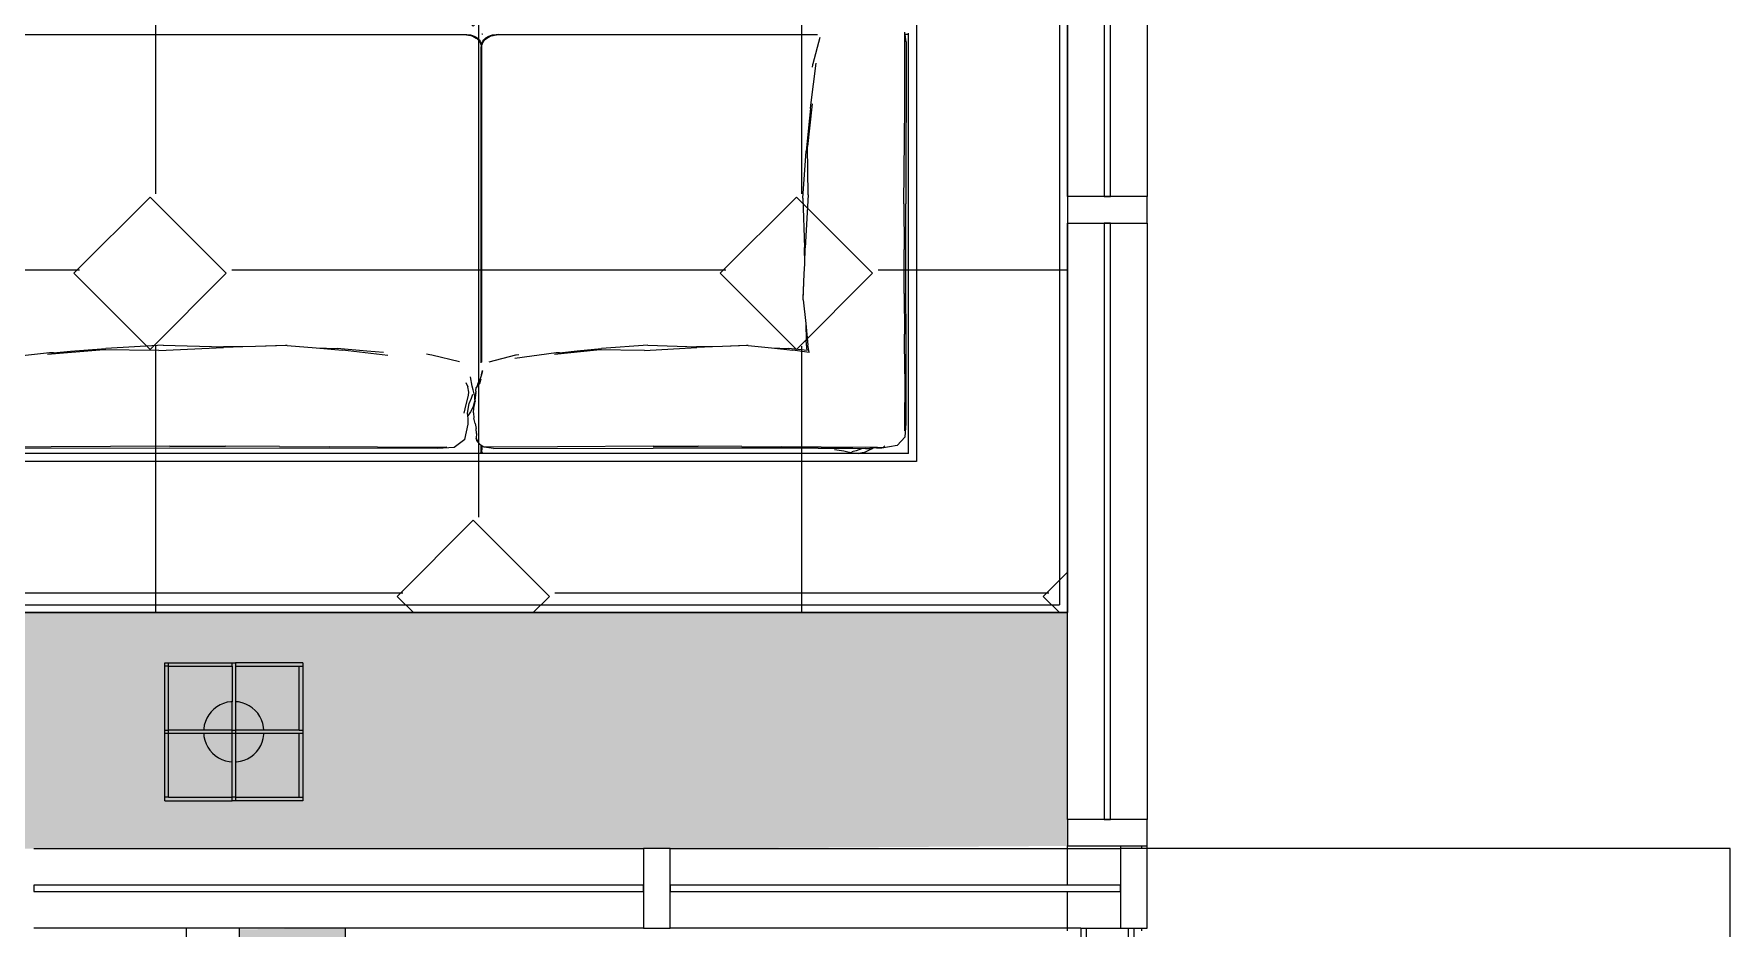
# Model space of a CAD drawing. Header units: millimetres. Extents: x -4865574 to 353735, y -2734656 to 279194.
# Drawn here: x -4824604 to -4821404, y -2673727 to -2672040 of the extents above; entities that cross this region are included whole.
import ezdxf

# ---------------------------------------------------------------- set-up
doc = ezdxf.new("R2010")
doc.units = ezdxf.units.MM
doc.layers.add('+AT9-Hardscape', color=1, linetype='Continuous')
doc.layers.add('+AT9-Hatch', color=8, linetype='Continuous')
for name, color, linetype, lineweight in [('CURTAIN-MULLION', 8, 'Continuous', 9), ('CURTAIN-MULLION-CUT', 6, 'Continuous', 9), ('CURTAINPANEL', 8, 'Continuous', 9), ('CURTAINPANEL-CUT', 6, 'Continuous', 9), ('FLOOR', 6, 'Continuous', 9), ('HRAIL', 8, 'Continuous', 9), ('HRAIL-POST', 8, 'Continuous', 9)]:
    doc.layers.add(name, color=color, linetype=linetype, lineweight=lineweight)

# ---------------------------------------------------------------- blocks, each defined once
blk = doc.blocks.new('Railing - Railing-5597931-LEVEL 61 _BMU ACCESS_')
at = {"layer": 'HRAIL'}
for p, q in [((-4822628.6, -2673727.1), (-4822618.6, -2673727.1)), ((-4822628.6, -2673727.1), (-4822628.6, -2687952.1)), ((-4822618.6, -2673727.1), (-4822553.6, -2673727.1)), ((-4822618.6, -2673727.1), (-4822618.6, -2687962.1)), ((-4822538.6, -2688042.1), (-4822538.6, -2673727.1)), ((-4822528.6, -2673727.1), (-4822528.6, -2688052.1))]:
    blk.add_line(p, q, dxfattribs=at)
blk = doc.blocks.new('System Panel - AM_12 mm Clear Glass-7864165-LEVEL 61 _BMU ACCESS_')
at = {"layer": 'CURTAINPANEL-CUT', "color": 8}
for p, q in [((562.5, 6), (-562.5, 6)), ((-562.5, 6), (-562.5, -6)), ((562.5, -6), (562.5, 6)), ((-562.5, -6), (562.5, -6))]:
    blk.add_line(p, q, dxfattribs=at)
blk = doc.blocks.new('System Panel - AM_12 mm Clear Glass-7864166-LEVEL 61 _BMU ACCESS_')
at = {"layer": 'CURTAINPANEL-CUT', "color": 8}
for p, q in [((575, 6), (-575, 6)), ((-575, 6), (-575, -6)), ((575, -6), (575, 6)), ((-575, -6), (575, -6))]:
    blk.add_line(p, q, dxfattribs=at)
blk = doc.blocks.new('Rectangular Mullion - 50 x 150 mm-7023076-LEVEL 61 _BMU ACCESS_')
at = {"layer": 'CURTAIN-MULLION-CUT', "color": 8}
for p, q in [((-50, -75), (-50, 75)), ((-50, 75), (0, 75)), ((0, 75), (0, -75)), ((0, -75), (-50, -75))]:
    blk.add_line(p, q, dxfattribs=at)
blk = doc.blocks.new('System Panel - AM_12 mm Clear Glass-7023078-LEVEL 61 _BMU ACCESS_')
at = {"layer": 'CURTAINPANEL-CUT', "color": 8}
for p, q in [((575, 6), (-575, 6)), ((-575, 6), (-575, -6)), ((575, -6), (575, 6)), ((-575, -6), (575, -6))]:
    blk.add_line(p, q, dxfattribs=at)
blk = doc.blocks.new('System Panel - AM_12 mm Clear Glass-7827351-LEVEL 61 _BMU ACCESS_')
at = {"layer": 'CURTAINPANEL-CUT', "color": 8}
for p, q in [((425, 6), (-425, 6)), ((-425, 6), (-425, -6)), ((425, -6), (425, 6)), ((-425, -6), (425, -6))]:
    blk.add_line(p, q, dxfattribs=at)
blk = doc.blocks.new('Rectangular Mullion - 50 x 150 mm-6826922-LEVEL 61 _BMU ACCESS_')
at = {"layer": 'CURTAIN-MULLION'}
for p, q in [((-4823828.6, -2665752.1), (-4822703.6, -2665752.1)), ((-4822703.6, -2665902.1), (-4823828.6, -2665902.1))]:
    blk.add_line(p, q, dxfattribs=at)
blk = doc.blocks.new('Rectangular Mullion - 50 x 150 mm-6826923-LEVEL 61 _BMU ACCESS_')
at = {"layer": 'CURTAIN-MULLION'}
for p, q in [((-4825028.6, -2665752.1), (-4823878.6, -2665752.1)), ((-4823878.6, -2665902.1), (-4825028.6, -2665902.1))]:
    blk.add_line(p, q, dxfattribs=at)
blk = doc.blocks.new('Rectangular Mullion - 50 x 150 mm-7864162-LEVEL 61 _BMU ACCESS_')
at = {"layer": 'CURTAIN-MULLION-CUT', "color": 8}
for p, q in [((-25, 75), (25, 75)), ((-25, -75), (-25, 75)), ((25, 75), (25, -75)), ((25, -75), (-25, -75))]:
    blk.add_line(p, q, dxfattribs=at)
blk = doc.blocks.new('Rectangular Mullion - 50 x 150 mm-7023054-LEVEL 61 _BMU ACCESS_')
at = {"layer": 'CURTAIN-MULLION'}
for p, q in [((-4833003.6, -2673577.1), (-4831853.6, -2673577.1)), ((-4831853.6, -2673727.1), (-4833003.6, -2673727.1))]:
    blk.add_line(p, q, dxfattribs=at)
blk = doc.blocks.new('Rectangular Mullion - 50 x 150 mm-7827349-LEVEL 61 _BMU ACCESS_')
at = {"layer": 'CURTAIN-MULLION'}
for p, q in [((-4823403.6, -2673577.1), (-4822553.6, -2673577.1)), ((-4822628.6, -2673727.1), (-4823403.6, -2673727.1))]:
    blk.add_line(p, q, dxfattribs=at)
blk = doc.blocks.new('Rectangular Mullion - 50 x 150 mm-7023059-LEVEL 61 _BMU ACCESS_')
at = {"layer": 'CURTAIN-MULLION-CUT', "color": 8}
for p, q in [((-25, -75), (-25, 75)), ((-25, 75), (25, 75)), ((25, 75), (25, -75)), ((25, -75), (-25, -75))]:
    blk.add_line(p, q, dxfattribs=at)
blk = doc.blocks.new('Railing - Railing-7860178-LEVEL 61 _BMU ACCESS_')
at = {"layer": 'HRAIL'}
for p, q in [((-4822553.6, -2673572.1), (-4822553.6, -2673577.1)), ((-4822513.6, -2673577.1), (-4822513.6, -2673572.1)), ((-4822513.6, -2673732.1), (-4822513.6, -2673727.1))]:
    blk.add_line(p, q, dxfattribs=at)
blk = doc.blocks.new('Rectangular Mullion - 50 x 150 mm-7864172-LEVEL 61 _BMU ACCESS_')
at = {"layer": 'CURTAIN-MULLION-CUT', "color": 8}
for p, q in [((-50, 75), (-50, -75)), ((0, 75), (-50, 75)), ((0, -75), (0, 75)), ((-50, -75), (0, -75))]:
    blk.add_line(p, q, dxfattribs=at)
blk = doc.blocks.new('LOUNGE3')
at = {"layer": '+AT9-Hardscape'}
for p, q in [((-285, 2799.4), (-285, 285.1)), ((-15, 2799.4), (-15, 15)), ((0, 2814.4), (0, 0)), ((-2125.6, 1090.5), (-1138.3, 1090.5)), ((-1138.3, 1090.5), (-1134.1, 1090.3)), ((-1138.3, 1090.5), (-1133.2, 1090.5)), ((-1134.1, 1090.3), (-1130, 1089.7)), ((-1133.2, 1090.5), (-1129.7, 1090.3)), ((-1130, 1089.7), (-1126, 1088.7)), ((-1129.7, 1090.3), (-1126.2, 1089.8)), ((-1126.2, 1089.8), (-1122.9, 1089)), ((-1126, 1088.7), (-1122.3, 1087.4)), ((-1122.9, 1089), (-1119.7, 1087.8)), ((-1104.1, 1091.2), (-1104.7, 1091.5)), ((-1103.4, 1090.6), (-1104.1, 1091.2)), ((-1091.5, 1087.8), (-1088.4, 1089)), ((-1089, 1087.4), (-1085.2, 1088.7)), ((-1088.4, 1089), (-1085, 1089.8)), ((-1085.2, 1088.7), (-1083.8, 1089.1)), ((-1085, 1089.8), (-1084.5, 1089.9)), ((-1084.5, 1089.9), (-1081.6, 1090.3)), ((-1084.5, 1089.9), (-1083.8, 1089.1)), ((-1083.8, 1089.1), (-1081.3, 1089.7)), ((-1081.6, 1090.3), (-1078, 1090.5)), ((-1081.3, 1089.7), (-1077.1, 1090.3)), ((-1078, 1090.5), (-1073, 1090.5)), ((-1073, 1090.5), (-1077.1, 1090.3)), ((-1073, 1090.5), (-471.5, 1090.5)), ((-307.2, 954.4), (-307, 1094.9)), ((-306.4, 1090.5), (-306.7, 1093)), ((-300, 1090.5), (-306.4, 1090.5)), ((-304.5, 1077.1), (-306.4, 1090.5)), ((-300, 1090.5), (-300, 1093)), ((-300, 300.1), (-300, 1090.5)), ((-1122.3, 1087.4), (-1118.8, 1085.8)), ((-1119.7, 1087.8), (-1116.8, 1086.4)), ((-1118.8, 1085.8), (-1115.6, 1083.8)), ((-1116.8, 1086.4), (-1114.1, 1084.7)), ((-1115.6, 1083.8), (-1115.2, 1083.5)), ((-1115.2, 1083.5), (-1112.9, 1081.6)), ((-1114.1, 1084.7), (-1111.8, 1082.7)), ((-1112.9, 1081.6), (-1110.5, 1079.1)), ((-1111.8, 1082.7), (-1109.9, 1080.6)), ((-1110.5, 1079.1), (-1108.7, 1076.4)), ((-1109.9, 1080.6), (-1108.3, 1078.2)), ((-1108.7, 1076.4), (-1107.3, 1073.5)), ((-1108.3, 1078.2), (-1107.2, 1075.8)), ((-1107.3, 1073.5), (-1106.5, 1070.6)), ((-1107.2, 1075.8), (-1106.5, 1073.3)), ((-1106.5, 1073.3), (-1106.2, 1070.7)), ((-1106.5, 1070.6), (-1106.2, 1067.6)), ((-1106.2, 1070.7), (-1106.2, 1067.6)), ((-1106.2, 471.6), (-1106.2, 1067.6)), ((-1105, 1070.7), (-1104.8, 1073.3)), ((-1105, 1067.6), (-1105, 1070.7)), ((-1105, 1067.6), (-1104.7, 1070.6)), ((-1105, 472.4), (-1105, 1067.6)), ((-1104.8, 1073.3), (-1104.1, 1075.8)), ((-1104.7, 1070.6), (-1103.9, 1073.5)), ((-1104.1, 1075.8), (-1103, 1078.2)), ((-1103.9, 1073.5), (-1102.6, 1076.4)), ((-1103, 1078.2), (-1101.4, 1080.6)), ((-1102.6, 1076.4), (-1100.7, 1079.1)), ((-1101.4, 1080.6), (-1099.4, 1082.7)), ((-1100.7, 1079.1), (-1098.4, 1081.6)), ((-1099.4, 1082.7), (-1097.3, 1084.5)), ((-1098.4, 1081.6), (-1096.4, 1083.2)), ((-1097.3, 1084.5), (-1097.1, 1084.7)), ((-1096.4, 1083.2), (-1097.3, 1084.5)), ((-1097.1, 1084.7), (-1094.5, 1086.4)), ((-1096.4, 1083.2), (-1096.1, 1083.5)), ((-1096.1, 1083.5), (-1095.6, 1083.8)), ((-1095.6, 1083.8), (-1092.5, 1085.8)), ((-1094.5, 1086.4), (-1091.5, 1087.8)), ((-1092.5, 1085.8), (-1089, 1087.4)), ((-467.6, 1085.2), (-480.5, 1035.4)), ((-304.5, 1077.1), (-305.2, 771.4)), ((-484.5, 957.2), (-474, 1036.4)), ((-481, 1033.7), (-481.8, 1029)), ((-480.5, 1035.4), (-481, 1033.7)), ((-482, 960.2), (-490.3, 879.7)), ((-485, 950.9), (-487.9, 921.2)), ((-485, 950.9), (-484.5, 957.2)), ((-308.6, 771.5), (-307.2, 954.4)), ((-487.9, 921.2), (-493, 870.3)), ((-499.4, 781.7), (-493, 870.3)), ((-489.1, 788.2), (-490.3, 879.7)), ((-499.4, 781.7), (-496.1, 688.6)), ((-489.1, 788.2), (-494.7, 688.3)), ((-308.6, 771.5), (-308.5, 685.3)), ((-304.6, 357.1), (-305.2, 771.4)), ((-495.9, 658.3), (-496.1, 688.6)), ((-495.9, 658.3), (-494.7, 688.3)), ((-308.1, 602.2), (-308.5, 685.3)), ((-496.7, 638.9), (-495.9, 658.3)), ((-498.9, 592.9), (-496.7, 638.9)), ((-498.6, 590.3), (-496.7, 638.9)), ((-498.6, 590.3), (-498.9, 592.9)), ((-498.6, 590.3), (-493.9, 545.2)), ((-308.1, 602.2), (-307.4, 525.4)), ((-493.9, 545.2), (-492.9, 513)), ((-493.9, 545.2), (-489.7, 504.6)), ((-491, 494.6), (-492.9, 513)), ((-307.1, 450.5), (-307.4, 525.4)), ((-1920.6, 489.9), (-2017.3, 479.5)), ((-1924.3, 487.4), (-1826, 495.8)), ((-1912.9, 490.4), (-1920.6, 489.9)), ((-1912.9, 490.4), (-1881.2, 493)), ((-1881.2, 493), (-1814.5, 498.4)), ((-1714.3, 494.6), (-1826, 495.8)), ((-1706.3, 504.9), (-1814.5, 498.4)), ((-1714.3, 494.6), (-1592.3, 500.2)), ((-1706.3, 504.9), (-1592.6, 501.6)), ((-1555.6, 501.4), (-1592.6, 501.6)), ((-1555.6, 501.4), (-1592.3, 500.2)), ((-1531.9, 502.1), (-1555.6, 501.4)), ((-1475.7, 504.3), (-1531.9, 502.1)), ((-1472.5, 504), (-1531.9, 502.1)), ((-1472.5, 504), (-1475.7, 504.3)), ((-1472.5, 504), (-1417.5, 499.3)), ((-1417.5, 499.3), (-1378.1, 498.3)), ((-1417.5, 499.3), (-1367.9, 495.1)), ((-1321.7, 493.6), (-1378.1, 498.3)), ((-1282.6, 484.9), (-1367.9, 495.1)), ((-1290.8, 491), (-1321.7, 493.6)), ((-1203.1, 486.4), (-1209.2, 487.4)), ((-1199.3, 485.5), (-1203.1, 486.4)), ((-1147.3, 473.3), (-1199.3, 485.5)), ((-1091, 473), (-1040.9, 486.3)), ((-964.8, 489.9), (-1042.9, 479.5)), ((-1040.9, 486.3), (-1040.2, 486.4)), ((-1040.2, 486.4), (-1035.4, 487.3)), ((-967.7, 487.4), (-888.3, 495.8)), ((-958.5, 490.4), (-964.8, 489.9)), ((-958.5, 490.4), (-925, 493.8)), ((-925, 493.8), (-879.1, 498.4)), ((-798.1, 494.6), (-888.3, 495.8)), ((-791.7, 504.9), (-879.1, 498.4)), ((-798.1, 494.6), (-699.6, 500.2)), ((-791.7, 504.9), (-699.8, 501.6)), ((-670, 501.4), (-699.8, 501.6)), ((-670, 501.4), (-699.6, 500.2)), ((-650.8, 502.1), (-670, 501.4)), ((-605.4, 504.3), (-650.8, 502.1)), ((-602.8, 504), (-650.8, 502.1)), ((-602.8, 504), (-605.4, 504.3)), ((-602.8, 504), (-558.4, 499.3)), ((-558.4, 499.3), (-526.5, 498.3)), ((-558.4, 499.3), (-518.3, 495.1)), ((-491, 494.6), (-526.5, 498.3)), ((-487.6, 490.6), (-518.3, 495.1)), ((-487.7, 491.3), (-489.7, 504.6)), ((-487.6, 490.6), (-487.7, 491.3)), ((-487.6, 490.5), (-487.6, 490.6)), ((-1105.7, 448.7), (-1108.1, 441.1)), ((-1105.7, 448.7), (-1103.7, 456.6)), ((-1103.5, 456.2), (-1105.7, 448.7)), ((-307.1, 450.5), (-307.5, 343.2)), ((-1134.9, 434.1), (-1131.3, 426.2)), ((-1129.5, 416), (-1131.3, 426.2)), ((-1130.4, 410), (-1129.5, 416)), ((-1123.5, 427.4), (-1126.4, 444.9)), ((-1121.1, 420.1), (-1123.5, 427.4)), ((-1118.7, 410), (-1121.1, 420.1)), ((-1116.5, 417.8), (-1117.4, 410.2)), ((-1116.5, 417.8), (-1115.8, 425)), ((-1113.4, 427.9), (-1115.8, 425)), ((-1113.4, 427.9), (-1111.7, 433.3)), ((-1108.9, 433.2), (-1113.4, 427.9)), ((-1108.1, 441.1), (-1111.7, 433.3)), ((-1108.9, 433.2), (-1106.3, 441)), ((-1138.3, 376.2), (-1136.7, 384.5)), ((-1136.7, 384.5), (-1130.4, 410)), ((-1132.3, 376.3), (-1128.8, 394.4)), ((-1128.8, 394.4), (-1124.8, 404.4)), ((-1120.9, 389.4), (-1126.6, 378.9)), ((-1124.8, 404.4), (-1122, 412.4)), ((-1120.9, 389.4), (-1118.2, 399.8)), ((-1120.8, 376.7), (-1120, 385.7)), ((-1120, 385.7), (-1117.8, 398.1)), ((-1118.7, 410), (-1118.2, 399.8)), ((-1118.5, 393.6), (-1117.3, 400.9)), ((-1118, 401.6), (-1117.4, 410.2)), ((-1118, 401.6), (-1117.8, 398.1)), ((-1117.8, 398.1), (-1117.3, 400.9)), ((-1117.3, 400.9), (-1115.4, 415.3)), ((-1137, 326.9), (-1130.7, 355.6)), ((-1131.4, 371.1), (-1132.3, 376.3)), ((-1131.4, 371.1), (-1131.2, 371.4)), ((-1130.5, 366), (-1131.4, 371.1)), ((-1126.6, 378.9), (-1131.2, 371.4)), ((-1130.7, 355.6), (-1130.5, 366)), ((-1120.8, 376.7), (-1119.8, 367)), ((-1117.3, 357), (-1119.8, 367)), ((-1117.3, 357), (-1115.5, 347.4)), ((-306.4, 332), (-304.6, 357.1)), ((-1137, 326.9), (-1157.1, 311.8)), ((-1115.3, 338.3), (-1115.7, 329.4)), ((-1113.9, 322.8), (-1115.7, 329.4)), ((-1109.9, 319.2), (-1115.7, 329.4)), ((-1115.3, 338.3), (-1115.5, 347.4)), ((-1109.9, 319.2), (-1113.9, 322.8)), ((-321.4, 315.6), (-306.4, 332)), ((-1107.8, 300.1), (-2125.6, 300.1)), ((-1917.2, 312.6), (-2088.8, 312.4)), ((-1693.7, 310.6), (-2067, 309.9)), ((-1693.8, 314), (-1917.2, 312.6)), ((-1693.8, 314), (-1588.6, 313.9)), ((-1187.8, 310), (-1693.7, 310.6)), ((-1487, 313.5), (-1588.6, 313.9)), ((-1487, 313.5), (-1393.3, 312.9)), ((-1301.8, 312.5), (-1393.3, 312.9)), ((-1301.8, 312.5), (-1170.8, 312.9)), ((-1157.1, 311.8), (-1187.8, 310)), ((-1109.3, 318.1), (-1109.9, 319.2)), ((-1106.2, 315.6), (-1109.3, 318.1)), ((-1107.3, 301.1), (-1107.8, 300.1)), ((-1106.8, 300.1), (-1107.8, 300.1)), ((-1106.5, 304), (-1107.3, 301.1)), ((-1106.5, 301.4), (-1106.8, 300.1)), ((-1104.4, 300.1), (-1106.8, 300.1)), ((-1106.5, 304), (-1106.2, 307)), ((-1106.2, 304), (-1106.5, 301.4)), ((-1106.2, 307), (-1106.2, 315.6)), ((-1105.6, 315.1), (-1106.2, 315.6)), ((-1106.2, 307), (-1106.2, 304)), ((-1105, 314.6), (-1105.6, 315.1)), ((-1105, 314.6), (-1105, 307)), ((-1103.4, 313.3), (-1105, 314.6)), ((-1104.7, 304), (-1105, 307)), ((-1105, 304), (-1105, 307)), ((-1104.8, 301.4), (-1105, 304)), ((-1104.4, 300.1), (-1104.8, 301.4)), ((-1103.9, 301.1), (-1104.7, 304)), ((-1103.5, 300.1), (-1104.4, 300.1)), ((-1103.9, 301.1), (-1103.5, 300.1)), ((-394.3, 300.1), (-1103.5, 300.1)), ((-1100.6, 312.4), (-1103.4, 313.3)), ((-962, 312.6), (-1100.6, 312.4)), ((-1083, 309.9), (-1100.6, 312.4)), ((-1083, 309.9), (-781.5, 310.6)), ((-781.5, 314), (-962, 312.6)), ((-781.5, 314), (-696.6, 313.9)), ((-470.7, 310.2), (-781.5, 310.6)), ((-614.5, 313.5), (-696.6, 313.9)), ((-614.5, 313.5), (-538.8, 312.9)), ((-464.9, 312.5), (-538.8, 312.9)), ((-470.7, 310.2), (-415.3, 310.1)), ((-464.9, 312.5), (-359.1, 312.9)), ((-421.9, 304.5), (-439.5, 306.9)), ((-414.7, 302.6), (-421.9, 304.5)), ((-410.6, 309.4), (-415.3, 310.1)), ((-415.3, 310.1), (-405.2, 310.1)), ((-404.6, 300.6), (-414.7, 302.6)), ((-405.2, 310.1), (-410.6, 309.4)), ((-399, 305.6), (-407, 303.2)), ((-405.2, 310.1), (-381.4, 310)), ((-404.6, 300.6), (-394.3, 300.1)), ((-389, 308.8), (-399, 305.6)), ((-384, 302.4), (-394.3, 300.1)), ((-300, 300.1), (-394.3, 300.1)), ((-381.4, 310), (-389, 308.8)), ((-384, 302.4), (-373.5, 307)), ((-381.4, 310), (-372.8, 310)), ((-373.5, 307), (-366.6, 310.5)), ((-366.6, 310.5), (-372.8, 310)), ((-363.6, 310.7), (-366.6, 310.5)), ((-348, 311.8), (-363.6, 310.7)), ((-360.6, 310.2), (-363.6, 310.7)), ((-350.2, 310.4), (-360.6, 310.2)), ((-321.4, 315.6), (-350.2, 310.4)), ((-345, 314.7), (-348, 311.8)), ((-285, 285.1), (-4147.5, 285.1)), ((0, 0), (-4167.5, 0)), ((-4147.5, 15), (-15, 15))]:
    blk.add_line(p, q, dxfattribs=at)
blk = doc.blocks.new('lantern')
at = {"layer": '+AT9-Hardscape'}
for p, q in [((-126.7, 130), (-120.2, 130)), ((-126.7, 123.5), (-126.7, 130)), ((-120.2, 123.5), (-120.2, 130)), ((-120.2, 130), (0, 130)), ((0, 130), (6.5, 130)), ((0, 123.5), (0, 130)), ((6.5, 130), (6.5, 123.5)), ((133.2, 130), (6.5, 130)), ((133.2, 130), (133.2, 123.5)), ((-120.2, 123.5), (-126.7, 123.5)), ((-126.7, 3.2), (-126.7, 123.5)), ((-120.2, 123.5), (0, 123.5)), ((-120.2, 3.2), (-120.2, 123.5)), ((0, 123.5), (0, 56.8)), ((6.5, 123.5), (126.7, 123.5)), ((6.5, 123.5), (6.5, 56.8)), ((126.7, 123.5), (133.2, 123.5)), ((126.7, 3.2), (126.7, 123.5)), ((133.2, 123.5), (133.2, 3.2)), ((-43.9, 32), (-47.5, 25.9)), ((-39.5, 37.7), (-43.9, 32)), ((-34.4, 42.8), (-39.5, 37.7)), ((-28.8, 47.1), (-34.4, 42.8)), ((-22.6, 50.8), (-28.8, 47.1)), ((-16.1, 53.6), (-22.6, 50.8)), ((-9.2, 55.6), (-16.1, 53.6)), ((-2.1, 56.7), (-9.2, 55.6)), ((0, 56.8), (-2.1, 56.7)), ((0, 3.2), (0, 56.8)), ((12.2, 56.3), (6.5, 56.8)), ((6.5, 56.8), (6.5, 3.2)), ((19.2, 54.7), (12.2, 56.3)), ((25.9, 52.3), (19.2, 54.7)), ((32.3, 49.1), (25.9, 52.3)), ((38.2, 45), (32.3, 49.1)), ((43.6, 40.3), (38.2, 45)), ((48.3, 34.9), (43.6, 40.3)), ((52.3, 29), (48.3, 34.9)), ((-126.7, -3.2), (-126.7, 3.2)), ((-126.7, 3.2), (-120.2, 3.2)), ((-53.6, 3.2), (-120.2, 3.2)), ((-120.2, -3.2), (-120.2, 3.2)), ((-53.5, 5.4), (-53.6, 3.2)), ((0, 3.2), (-53.6, 3.2)), ((-52.4, 12.4), (-53.5, 5.4)), ((-50.4, 19.3), (-52.4, 12.4)), ((-47.5, 25.9), (-50.4, 19.3)), ((0, 3.2), (-3.2, 3.2)), ((0, 3.2), (0, 6.4)), ((0, -3.2), (0, 3.2)), ((0, 3.2), (6.5, 3.2)), ((6.5, 3.2), (6.5, -3.2)), ((60.1, 3.2), (6.5, 3.2)), ((55.6, 22.6), (52.3, 29)), ((58, 15.9), (55.6, 22.6)), ((59.5, 8.9), (58, 15.9)), ((60.1, 3.2), (59.5, 8.9)), ((126.7, 3.2), (60.1, 3.2)), ((126.7, 3.2), (133.2, 3.2)), ((133.2, 3.2), (133.2, -3.2)), ((-120.2, -3.2), (-126.7, -3.2)), ((-126.7, -123.5), (-126.7, -3.2)), ((-120.2, -123.5), (-120.2, -3.2)), ((-53.6, -3.2), (-120.2, -3.2)), ((-53.6, -3.2), (-53, -8.9)), ((0, -3.2), (-53.6, -3.2)), ((-53, -8.9), (-51.5, -15.9)), ((-51.5, -15.9), (-49.1, -22.6)), ((-49.1, -22.6), (-45.8, -29)), ((-45.8, -29), (-41.8, -34.9)), ((6.5, -3.2), (0, -3.2)), ((0, -56.8), (0, -3.2)), ((6.5, -3.2), (6.5, -56.8)), ((60.1, -3.2), (6.5, -3.2)), ((50.4, -32), (54, -25.9)), ((54, -25.9), (56.9, -19.3)), ((56.9, -19.3), (58.9, -12.4)), ((58.9, -12.4), (60, -5.4)), ((60, -5.4), (60.1, -3.2)), ((126.7, -3.2), (60.1, -3.2)), ((126.7, -123.5), (126.7, -3.2)), ((133.2, -3.2), (126.7, -3.2)), ((133.2, -3.2), (133.2, -123.5)), ((-41.8, -34.9), (-37.1, -40.3)), ((-37.1, -40.3), (-31.7, -45)), ((-31.7, -45), (-25.8, -49.1)), ((-25.8, -49.1), (-19.4, -52.3)), ((-19.4, -52.3), (-12.7, -54.7)), ((-12.7, -54.7), (-5.7, -56.3)), ((-5.7, -56.3), (0, -56.8)), ((0, -123.5), (0, -56.8)), ((6.5, -56.8), (8.6, -56.7)), ((6.5, -56.8), (6.5, -123.5)), ((8.6, -56.7), (15.7, -55.6)), ((15.7, -55.6), (22.6, -53.6)), ((22.6, -53.6), (29.1, -50.8)), ((29.1, -50.8), (35.3, -47.1)), ((35.3, -47.1), (40.9, -42.8)), ((40.9, -42.8), (46, -37.7)), ((46, -37.7), (50.4, -32)), ((-126.7, -130), (-126.7, -123.5)), ((-120.2, -123.5), (-126.7, -123.5)), ((-120.2, -123.5), (0, -123.5)), ((0, -130), (0, -123.5)), ((6.5, -123.5), (0, -123.5)), ((6.5, -123.5), (6.5, -130)), ((6.5, -123.5), (126.7, -123.5)), ((126.7, -123.5), (133.2, -123.5)), ((133.2, -123.5), (133.2, -130)), ((-126.7, -130), (0, -130)), ((6.5, -130), (0, -130)), ((133.2, -130), (6.5, -130))]:
    blk.add_line(p, q, dxfattribs=at)

msp = doc.modelspace()

# ---------------------------------------------------------------- hatches: boundary and pattern name
at = {"layer": '+AT9-Hatch'}
h = msp.add_hatch(dxfattribs=at)
h.set_pattern_fill('CTYSQMK2', color=8, scale=2, angle=90)
h.set_pattern_definition([(90, (9e-15, 143.7), (-609.6, 609.6), [931.82948, -287.37052]), (180, (-143.7, 9e-15), (-609.6, -609.6), [931.82948, -287.37052]), (135, (-609.6, 465.9), (-609.60134, -609.60134), [203.2, -658.90648]), (405, (-609.6, 465.9), (-609.60134, 609.60134), [203.2, -658.90648]), (135, (-465.9, 609.6), (-609.60134, -609.60134), [203.2, -658.90648]), (405, (-753.3, 609.6), (-609.60134, 609.60134), [203.2, -658.90648])])
h.paths.add_polyline_path([(-4841253.6, -2670527.1), (-4841253.6, -2670577.1), (-4841253.6, -2671727.1), (-4841253.6, -2671777.1), (-4841253.6, -2672927.1), (-4841253.6, -2672977.1), (-4841253.6, -2673132.1), (-4822653.6, -2673132.1), (-4822653.6, -2672397.1), (-4822653.6, -2672347.1), (-4822653.6, -2671197.1), (-4822653.6, -2671147.1), (-4822653.6, -2669997.1), (-4822653.6, -2669947.1), (-4822653.6, -2668797.1), (-4822653.6, -2668747.1), (-4822653.6, -2666527.7), (-4841380.2, -2666527.7), (-4841253.6, -2669327.1), (-4841253.6, -2669377.1), (-4841322.6, -2669377.1), (-4841322.6, -2670527.1)])
edge = h.paths.add_edge_path(flags=16)
edge.add_spline(control_points=[(-4840332.7, -2670233.8), (-4840264.1, -2670154.2), (-4840112.6, -2670007.6), (-4839849.5, -2669831.8), (-4839559.3, -2669706), (-4839251.2, -2669634.2), (-4838935.2, -2669618.7), (-4838621.5, -2669660.1), (-4838320.4, -2669757), (-4838041.4, -2669906.2), (-4837793.7, -2670102.9), (-4837585.2, -2670340.9), (-4837422.7, -2670612.3), (-4837311.5, -2670908.5), (-4837255, -2671219.8), (-4837255.3, -2671536.1), (-4837312.1, -2671847.3), (-4837423.8, -2672143.3), (-4837586.7, -2672414.5), (-4837795.5, -2672652.2), (-4838043.5, -2672848.6), (-4838229.6, -2672947.8), (-4838326.3, -2672988.7)], knot_values=[1.896909, 1.896909, 1.896909, 1.896909, 2.076953, 2.256997, 2.437041, 2.617085, 2.797128, 2.977172, 3.157216, 3.33726, 3.517304, 3.697348, 3.877392, 4.057436, 4.23748, 4.417524, 4.597568, 4.777611, 4.957655, 5.137699, 5.317743, 5.497787, 5.497787, 5.497787, 5.497787], degree=3, periodic=0)
edge.add_line((-4838326.3, -2672988.7), (-4838359.8, -2672948.5))
edge.add_arc((-4839007.5, -2671376.7), 1700, 285.8202, 292.3971, ccw=False)
edge.add_arc((-4839007.5, -2671376.7), 1700, 284.3383, 285.8202, ccw=False)
edge.add_line((-4838574.9, -2673019.4), (-4838587.4, -2672971.9))
edge.add_spline(control_points=[(-4838587.4, -2672971.9), (-4838612.4, -2672978.5), (-4838728.8, -2673006.3), (-4838866.1, -2673023.5), (-4838978.1, -2673026.2), (-4838996.2, -2673026.3)], knot_values=[1.503934, 1.503934, 1.503934, 1.503934, 1.550862, 1.721628, 1.75459, 1.75459, 1.75459, 1.75459], degree=3, periodic=0)
edge.add_spline(control_points=[(-4838996.2, -2673026.3), (-4839072, -2673026.8), (-4839209.9, -2673018.2), (-4839345.5, -2672992.5), (-4839405.7, -2672977.5)], knot_values=[1.253278, 1.253278, 1.253278, 1.253278, 1.391083, 1.503934, 1.503934, 1.503934, 1.503934], degree=3, periodic=0)
edge.add_line((-4839405.7, -2672977.5), (-4839414.3, -2673011.8))
edge.add_arc((-4839007.5, -2671376.7), 1700, 256.164, 256.7434)
edge.add_arc((-4839007.5, -2671376.7), 1700, 257.1894, 258.2285)
edge.add_line((-4839346, -2673038.9), (-4839414.3, -2673011.8))
edge.add_arc((-4839007.5, -2671376.7), 1700, 255.2119, 256.164, ccw=False)
edge.add_arc((-4839007.5, -2671376.7), 1700, 248.7552, 255.2119, ccw=False)
edge.add_arc((-4839007.5, -2671376.7), 1700, 247.2782, 248.7552, ccw=False)
edge.add_arc((-4839007.5, -2671376.7), 1700, 240.781, 247.2782, ccw=False)
edge.add_line((-4839839.3, -2672859.3), (-4839863.7, -2672902.9))
edge.add_spline(control_points=[(-4839863.7, -2672902.9), (-4839953.8, -2672852.4), (-4840039.5, -2672793.8), (-4840119.3, -2672728.2)], knot_values=[7.091892, 7.091892, 7.091892, 7.091892, 7.269014, 7.269014, 7.269014, 7.269014], degree=3, periodic=0)
edge.add_spline(control_points=[(-4840128.2, -2672720.8), (-4840204.6, -2672657.1), (-4840349.2, -2672513.9), (-4840467, -2672347.9), (-4840519, -2672258.6)], knot_values=[6.737646, 6.737646, 6.737646, 6.737646, 6.908139, 7.085262, 7.085262, 7.085262, 7.085262], degree=3, periodic=0)
edge.add_spline(control_points=[(-4840519, -2672258.6), (-4840571.1, -2672169.4), (-4840615.2, -2672075.5), (-4840650.8, -2671978.5)], knot_values=[6.560523, 6.560523, 6.560523, 6.560523, 6.737646, 6.737646, 6.737646, 6.737646], degree=3, periodic=0)
edge.add_spline(control_points=[(-4840650.8, -2671978.5), (-4840686.3, -2671881.5), (-4840728.5, -2671724.6), (-4840748.4, -2671563.9), (-4840752.7, -2671505.6)], knot_values=[6.283185, 6.283185, 6.283185, 6.283185, 6.460308, 6.560523, 6.560523, 6.560523, 6.560523], degree=3, periodic=0)
edge.add_spline(control_points=[(-4840752.7, -2671505.6), (-4840756.1, -2671460.8), (-4840761.3, -2671312.6), (-4840738.2, -2671061.2), (-4840655.5, -2670761.2), (-4840521.3, -2670480.5), (-4840400.2, -2670312), (-4840332.7, -2670233.8)], knot_values=[5.497787, 5.497787, 5.497787, 5.497787, 5.574695, 5.751817, 5.92894, 6.106063, 6.283185, 6.283185, 6.283185, 6.283185], degree=3, periodic=0)
h.paths.add_polyline_path([(-4839327, -2673046.4), (-4839311.5, -2673063.3), (-4839354.3, -2673041, -0.004534), (-4839397.3, -2673031.4, -0.002528), (-4839414.3, -2673011.8), (-4839345.1, -2673042.9, 0.002724), (-4839327, -2673046.4)], flags=16)
h.paths.add_polyline_path([(-4840527.2, -2670671.5), (-4839806.2, -2670671.5), (-4839806.2, -2671511.5), (-4840527.2, -2671511.5)], flags=0)
edge = h.paths.add_edge_path(flags=0)
edge.add_spline(control_points=[(-4840111.7, -2672534.1), (-4840150.4, -2672497.1), (-4840242.5, -2672400), (-4840321.8, -2672292), (-4840364.3, -2672224)], knot_values=[1.253278, 1.253278, 1.253278, 1.253278, 1.353541, 1.503934, 1.503934, 1.503934, 1.503934], degree=3, periodic=0)
edge.add_spline(control_points=[(-4840364.3, -2672224), (-4840357.2, -2672235.3), (-4840301.1, -2672322.8), (-4840218, -2672428), (-4840133.2, -2672513.5), (-4840111.7, -2672534.1)], knot_values=[0.484517, 0.484517, 0.484517, 0.484517, 0.50954, 0.679386, 0.735173, 0.735173, 0.735173, 0.735173], degree=3, periodic=0)
edge = h.paths.add_edge_path(flags=0)
edge.add_spline(control_points=[(-4840111.7, -2672534.1), (-4840082.7, -2672561.7), (-4839982.5, -2672650.4), (-4839871.7, -2672726), (-4839790.2, -2672771.8)], knot_values=[1.503934, 1.503934, 1.503934, 1.503934, 1.579131, 1.75459, 1.75459, 1.75459, 1.75459], degree=3, periodic=0)
edge.add_spline(control_points=[(-4839790.1, -2672771.8), (-4839853.7, -2672736.1), (-4839965.8, -2672662.8), (-4840067.7, -2672576), (-4840111.7, -2672534.1)], knot_values=[0.735173, 0.735173, 0.735173, 0.735173, 0.871769, 0.985829, 0.985829, 0.985829, 0.985829], degree=3, periodic=0)
edge = h.paths.add_edge_path(flags=0)
edge.add_spline(control_points=[(-4839814.6, -2672815.4), (-4839877.9, -2672779.9), (-4839985.9, -2672709.5), (-4840084.9, -2672627.2), (-4840126, -2672589.2)], knot_values=[0.751967, 0.751967, 0.751967, 0.751967, 0.883965, 0.985829, 0.985829, 0.985829, 0.985829], degree=3, periodic=0)
edge.add_spline(control_points=[(-4840126, -2672589.2), (-4840102.4, -2672611), (-4840005.4, -2672695.4), (-4839898.8, -2672768.2), (-4839814.6, -2672815.4)], knot_values=[1.520728, 1.520728, 1.520728, 1.520728, 1.579131, 1.75459, 1.75459, 1.75459, 1.75459], degree=3, periodic=0)
edge = h.paths.add_edge_path(flags=0)
edge.add_spline(control_points=[(-4840652.6, -2671498.2), (-4840645.7, -2671591.8), (-4840625.3, -2671719.3), (-4840590.2, -2671843.1), (-4840579.7, -2671876.1)], knot_values=[0, 0, 0, 0, 0.170766, 0.233862, 0.233862, 0.233862, 0.233862], degree=3, periodic=0)
edge.add_spline(control_points=[(-4840579.7, -2671876.1), (-4840600.5, -2671810.4), (-4840631.8, -2671685.4), (-4840648.2, -2671557.7), (-4840652.6, -2671498.2)], knot_values=[0.768761, 0.768761, 0.768761, 0.768761, 0.894089, 1.002623, 1.002623, 1.002623, 1.002623], degree=3, periodic=0)
edge = h.paths.add_edge_path(flags=0)
edge.add_spline(control_points=[(-4840146.2, -2672570.2), (-4840186.1, -2672532.2), (-4840274.7, -2672438.7), (-4840351.9, -2672335.5), (-4840391.8, -2672273.9)], knot_values=[1.270072, 1.270072, 1.270072, 1.270072, 1.370334, 1.503934, 1.503934, 1.503934, 1.503934], degree=3, periodic=0)
edge.add_spline(control_points=[(-4840391.8, -2672273.9), (-4840388.5, -2672278.9), (-4840333.7, -2672362.5), (-4840253.4, -2672463.5), (-4840167, -2672550.4), (-4840146.2, -2672570.2)], knot_values=[0.501311, 0.501311, 0.501311, 0.501311, 0.512298, 0.683065, 0.735173, 0.735173, 0.735173, 0.735173], degree=3, periodic=0)
edge = h.paths.add_edge_path(flags=0)
edge.add_line((-4839895.2, -2672826.6), (-4839834.4, -2672850.7))
edge.add_spline(control_points=[(-4839839.3, -2672859.3), (-4839849.2, -2672853.8), (-4839859, -2672848.2), (-4839868.7, -2672842.4)], knot_values=[7.249026, 7.249026, 7.249026, 7.249026, 7.269014, 7.269014, 7.269014, 7.269014], degree=3, periodic=0)
edge.add_line((-4839868.7, -2672842.4), (-4839941.7, -2672813.5))
edge.add_line((-4839939.9, -2672808.8), (-4839895.2, -2672826.6))
h.paths.add_polyline_path([(-4840166, -2672591), (-4840100.5, -2672669.4), (-4840150.3, -2672615.5), (-4840169.5, -2672594.6)], is_closed=False, flags=0)
edge = h.paths.add_edge_path(flags=0)
edge.add_spline(control_points=[(-4839918.8, -2672811.8), (-4839911, -2672816.8), (-4839903.1, -2672821.7), (-4839895.2, -2672826.6)], knot_values=[7.214485, 7.214485, 7.214485, 7.214485, 7.230895, 7.230895, 7.230895, 7.230895], degree=3, periodic=0)
edge.add_line((-4839895.2, -2672826.6), (-4839939.9, -2672808.8))
edge.add_line((-4839938, -2672804.2), (-4839918.9, -2672811.8))
h.paths.add_polyline_path([(-4839982.9, -2672772.6), (-4839999.6, -2672788), (-4840028.9, -2672722.9), (-4839992.4, -2672762.4)], is_closed=False, flags=0)
h.paths.add_polyline_path([(-4840491.2, -2672212.6), (-4840512.9, -2672219.2), (-4840511.7, -2672145.7), (-4840495.3, -2672199.2)], is_closed=False, flags=0)
h.paths.add_polyline_path([(-4840093.1, -2672662.6), (-4840046.6, -2672727.7), (-4840065.1, -2672707.7), (-4840100.5, -2672669.4)], is_closed=False, flags=0)
h.paths.add_polyline_path([(-4840418.5, -2672324.9), (-4840468.1, -2672263.8), (-4840435.5, -2672299.2), (-4840169.5, -2672594.6), (-4840418.5, -2672324.9)], is_closed=False, flags=0)
edge = h.paths.add_edge_path(flags=0)
edge.add_spline(control_points=[(-4840532, -2671861), (-4840552.3, -2671797.3), (-4840582.6, -2671676.1), (-4840598.5, -2671552.2), (-4840602.8, -2671494.5)], knot_values=[0.768761, 0.768761, 0.768761, 0.768761, 0.894089, 1.002623, 1.002623, 1.002623, 1.002623], degree=3, periodic=0)
edge.add_spline(control_points=[(-4840602.8, -2671494.5), (-4840596.1, -2671584.8), (-4840576.3, -2671708.4), (-4840542.4, -2671828.5), (-4840532, -2671861)], knot_values=[0, 0, 0, 0, 0.169847, 0.233862, 0.233862, 0.233862, 0.233862], degree=3, periodic=0)
h = msp.add_hatch(dxfattribs=at)
h.set_pattern_fill('GRAVEL', color=252, scale=15, angle=270)
h.paths.add_polyline_path([(-4837203.8, -2673732.1), (-4837103.8, -2673732.1), (-4836903.8, -2673732.1), (-4835403.8, -2673732.1), (-4835203.8, -2673732.1), (-4835103.8, -2673732.1), (-4824316.1, -2673727.1), (-4824603.6, -2673727.1), (-4824653.6, -2673727.1), (-4825803.6, -2673727.1), (-4825853.6, -2673727.1), (-4827003.6, -2673727.1), (-4827053.6, -2673727.1), (-4828203.6, -2673727.1), (-4828253.6, -2673727.1), (-4829403.6, -2673727.1), (-4829453.6, -2673727.1), (-4830603.6, -2673727.1), (-4830653.6, -2673727.1), (-4831803.6, -2673727.1), (-4831853.6, -2673727.1), (-4833003.6, -2673727.1), (-4833053.6, -2673727.1), (-4834178.6, -2673727.1), (-4834228.6, -2673727.1), (-4834228.6, -2673577.1), (-4834228.6, -2673527.1), (-4834078.6, -2673527.1), (-4834078.6, -2673577.1), (-4833053.6, -2673577.1), (-4833003.6, -2673577.1), (-4831853.6, -2673577.1), (-4831803.6, -2673577.1), (-4830653.6, -2673577.1), (-4830603.6, -2673577.1), (-4829453.6, -2673577.1), (-4829403.6, -2673577.1), (-4828253.6, -2673577.1), (-4828203.6, -2673577.1), (-4827053.6, -2673577.1), (-4827003.6, -2673577.1), (-4825853.6, -2673577.1), (-4825803.6, -2673577.1), (-4824653.6, -2673577.1), (-4824603.6, -2673577.1), (-4823453.6, -2673577.1), (-4823403.6, -2673577.1), (-4822653.6, -2673572.1), (-4822653.6, -2673522.1), (-4822653.6, -2673132.1), (-4841253.6, -2673132.1), (-4841253.6, -2673682.1), (-4841253.6, -2673732.1), (-4840003.6, -2673732.1), (-4839903.6, -2673732.1)])
h = msp.add_hatch(dxfattribs=at)
h.set_pattern_fill('GRAVEL', color=252, scale=15, angle=270)
h.paths.add_polyline_path([(-4835403.8, -2675032.1), (-4824016.1, -2675032.1), (-4824016.1, -2673727.1), (-4824216.1, -2673729.6), (-4824216.1, -2674829.6), (-4835203.8, -2674832.1), (-4835203.8, -2673732.1), (-4835403.8, -2673732.1)])
h = msp.add_hatch(dxfattribs=at)
h.set_pattern_fill('LINE', color=8, scale=75)
h.paths.add_polyline_path([(-4824016.1, -2673727.1), (-4824016.1, -2675032.1), (-4824016.1, -2677697.1), (-4824016.1, -2684527.1), (-4824016.1, -2686027.1), (-4822628.6, -2686027.1), (-4822628.6, -2673727.1), (-4823403.6, -2673727.1), (-4823453.6, -2673727.1)])

# ---------------------------------------------------------------- linework, layer by layer
at = {"layer": '+AT9-Hardscape'}
for p, q in [((-4824316.1, -2674732.1), (-4824316.1, -2673727.1)), ((-4824216.1, -2674832.1), (-4824216.1, -2673727.1))]:
    msp.add_line(p, q, dxfattribs=at)
for points in [[(-4841253.6, -2673132.1), (-4822653.6, -2673132.1)], [(-4824016.1, -2677697.1), (-4835403.8, -2677697.1), (-4835403.8, -2675032.1), (-4824016.1, -2675032.1), (-4824016.1, -2673727.1)]]:
    msp.add_lwpolyline(points, dxfattribs=at)
at = {"layer": 'FLOOR', "color": 1}
for p, q in [((-4822653.6, -2673646.1), (-4822653.6, -2673572.1)), ((-4822503.6, -2673577.1), (-4822503.6, -2673572.1)), ((-4821403.6, -2673577.1), (-4822503.6, -2673577.1)), ((-4821403.6, -2685077.1), (-4821403.6, -2673577.1)), ((-4822653.6, -2673732.1), (-4822653.6, -2673658.1))]:
    msp.add_line(p, q, dxfattribs=at)

# ---------------------------------------------------------------- block references
for name, p in [('LOUNGE3', (-4822653.6, -2673132.1)), ('lantern', (-4824229.8, -2673356.8))]:
    msp.add_blockref(name, p)
at = {"layer": 'CURTAIN-MULLION', "rotation": 270}
for name, p in [('Rectangular Mullion - 50 x 150 mm-6826923-LEVEL 61 _BMU ACCESS_', (-2156751.5, -7496225.8)), ('Rectangular Mullion - 50 x 150 mm-6826922-LEVEL 61 _BMU ACCESS_', (-2156751.5, -7496225.8)), ('Rectangular Mullion - 50 x 150 mm-7864172-LEVEL 61 _BMU ACCESS_', (-4822578.6, -2673572.1))]:
    msp.add_blockref(name, p, dxfattribs=at)
at = {"layer": 'CURTAIN-MULLION', "extrusion": (0, 0, -1)}
for name, p, rotation in [('Rectangular Mullion - 50 x 150 mm-7864162-LEVEL 61 _BMU ACCESS_', (4822578.6, -2672372.1), 90), ('Rectangular Mullion - 50 x 150 mm-7023059-LEVEL 61 _BMU ACCESS_', (4823428.6, -2673652.1), 180), ('Rectangular Mullion - 50 x 150 mm-7023076-LEVEL 61 _BMU ACCESS_', (4822503.6, -2673652.1), 180)]:
    msp.add_blockref(name, p, dxfattribs=dict(at, rotation=rotation))
at = {"layer": 'CURTAIN-MULLION'}
for name, p in [('Rectangular Mullion - 50 x 150 mm-7023054-LEVEL 61 _BMU ACCESS_', (8400, 0)), ('Rectangular Mullion - 50 x 150 mm-7827349-LEVEL 61 _BMU ACCESS_', (0, 0))]:
    msp.add_blockref(name, p, dxfattribs=at)
at = {"layer": 'CURTAINPANEL', "rotation": 90}
for name, p in [('System Panel - AM_12 mm Clear Glass-7864166-LEVEL 61 _BMU ACCESS_', (-4822578.6, -2671772.1)), ('System Panel - AM_12 mm Clear Glass-7864165-LEVEL 61 _BMU ACCESS_', (-4822578.6, -2672959.6))]:
    msp.add_blockref(name, p, dxfattribs=at)
at = {"layer": 'CURTAINPANEL'}
for name, p in [('System Panel - AM_12 mm Clear Glass-7023078-LEVEL 61 _BMU ACCESS_', (-4824028.6, -2673652.1)), ('System Panel - AM_12 mm Clear Glass-7827351-LEVEL 61 _BMU ACCESS_', (-4822978.6, -2673652.1))]:
    msp.add_blockref(name, p, dxfattribs=at)
at = {"layer": 'HRAIL-POST'}
for name in ['Railing - Railing-7860178-LEVEL 61 _BMU ACCESS_', 'Railing - Railing-5597931-LEVEL 61 _BMU ACCESS_']:
    msp.add_blockref(name, (0, 0), dxfattribs=at)

doc.saveas('drawing.dxf')
